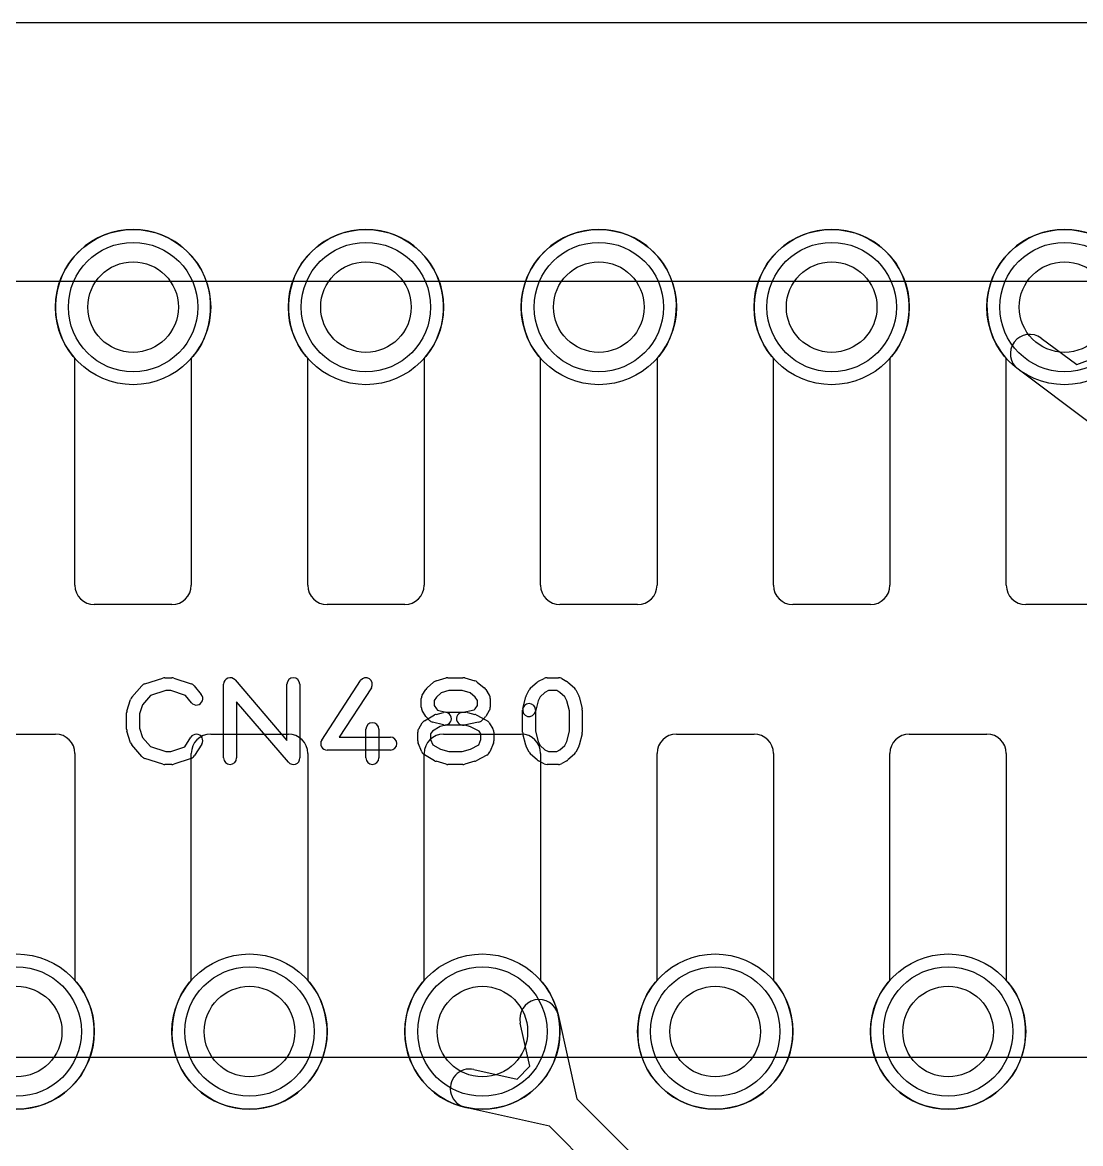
# Model space of a CAD drawing. Extents: x 0 to 21, y -0.5 to 20.
# Drawn here: x 8.672 to 12.762, y 15.667 to 20 of the extents above; entities that cross this region are included whole.
import ezdxf

# ---------------------------------------------------------------- set-up
doc = ezdxf.new("R2010")
doc.units = 0
for name, color, linetype in [('Hole', 1, 'CONTINUOUS'), ('L1', 3, 'CONTINUOUS'), ('L2', 3, 'CONTINUOUS'), ('L4', 3, 'CONTINUOUS'), ('Outline', 7, 'CONTINUOUS'), ('PartsArea-A', 111, 'CONTINUOUS'), ('PartsArea-B', 111, 'CONTINUOUS'), ('PartsSilk-A', 221, 'CONTINUOUS'), ('Resist-A', 2, 'CONTINUOUS'), ('Resist-B', 2, 'CONTINUOUS')]:
    doc.layers.add(name, color=color, linetype=linetype)

msp = doc.modelspace()

# ---------------------------------------------------------------- linework, layer by layer
at = {"layer": 'Hole'}
for centre in [(9.1, 18.9), (10, 18.9), (10.9, 18.9), (11.8, 18.9), (12.7, 18.9), (8.65, 16.1), (9.55, 16.1), (10.45, 16.1), (11.35, 16.1), (12.25, 16.1)]:
    msp.add_circle(centre, 0.175, dxfattribs=at)
at = {"layer": 'L1'}
for p, q in [((8.875, 17.825), (8.875, 18.70157)), ((9.325, 18.70157), (9.325, 17.825)), ((9.775, 17.825), (9.775, 18.70157)), ((10.225, 18.70157), (10.225, 17.825)), ((10.675, 17.825), (10.675, 18.70157)), ((11.125, 18.70157), (11.125, 17.825)), ((11.575, 17.825), (11.575, 18.70157)), ((12.025, 18.70157), (12.025, 17.825)), ((12.475, 17.825), (12.475, 18.70157)), ((9.25, 17.75), (8.95, 17.75)), ((10.15, 17.75), (9.85, 17.75)), ((11.05, 17.75), (10.75, 17.75)), ((11.95, 17.75), (11.65, 17.75)), ((12.85, 17.75), (12.55, 17.75)), ((8.5, 17.25), (8.8, 17.25)), ((9.4, 17.25), (9.7, 17.25)), ((10.3, 17.25), (10.6, 17.25)), ((11.2, 17.25), (11.5, 17.25)), ((12.1, 17.25), (12.4, 17.25)), ((8.875, 17.175), (8.875, 16.29843)), ((9.325, 16.29843), (9.325, 17.175)), ((9.775, 17.175), (9.775, 16.29843)), ((10.225, 16.29843), (10.225, 17.175)), ((10.675, 17.175), (10.675, 16.29843)), ((11.125, 16.29843), (11.125, 17.175)), ((11.575, 17.175), (11.575, 16.29843)), ((12.025, 16.29843), (12.025, 17.175)), ((12.475, 17.175), (12.475, 16.29843)), ((10.74277, 16.16547), (10.81542, 15.84064)), ((10.63371, 15.96588), (10.59639, 16.13273)), ((10.41727, 15.95361), (10.58412, 15.91629)), ((10.58412, 15.91629), (10.63371, 15.96588)), ((10.81542, 15.84064), (13.60303, 13.05303)), ((10.70936, 15.73458), (10.38453, 15.80723)), ((13.49697, 12.94697), (10.70936, 15.73458))]:
    msp.add_line(p, q, dxfattribs=at)
for centre in [(9.1, 18.9), (10, 18.9), (10.9, 18.9), (11.8, 18.9), (12.7, 18.9), (8.65, 16.1), (9.55, 16.1), (10.45, 16.1), (11.35, 16.1), (12.25, 16.1)]:
    msp.add_circle(centre, 0.3, dxfattribs=at)
for centre, radius, start, end in [((9.1, 18.9), 0.3, -41.40943, -138.59057), ((10, 18.9), 0.3, -41.40943, -138.59057), ((10.9, 18.9), 0.3, -41.40943, -138.59057), ((11.8, 18.9), 0.3, -41.40943, -138.59057), ((12.7, 18.9), 0.3, -41.40943, -138.59057), ((8.95, 17.825), 0.075, 180, -90), ((9.25, 17.825), 0.075, -90, 0), ((9.85, 17.825), 0.075, 180, -90), ((10.15, 17.825), 0.075, -90, 0), ((10.75, 17.825), 0.075, 180, -90), ((11.05, 17.825), 0.075, -90, 0), ((11.65, 17.825), 0.075, 180, -90), ((11.95, 17.825), 0.075, -90, 0), ((12.55, 17.825), 0.075, 180, -90), ((8.8, 17.175), 0.075, 0, 90), ((9.4, 17.175), 0.075, 90, 180), ((9.7, 17.175), 0.075, 0, 90), ((10.3, 17.175), 0.075, 90, 180), ((10.6, 17.175), 0.075, 0, 90), ((11.2, 17.175), 0.075, 90, 180), ((11.5, 17.175), 0.075, 0, 90), ((12.1, 17.175), 0.075, 90, 180), ((12.4, 17.175), 0.075, 0, 90), ((8.65, 16.1), 0.3, 138.59057, 41.40943), ((9.55, 16.1), 0.3, 138.59057, 41.40943), ((10.45, 16.1), 0.3, 138.59057, 41.40943), ((11.35, 16.1), 0.3, 138.59057, 41.40943), ((12.25, 16.1), 0.3, 138.59057, 41.40943), ((10.66958, 16.1491), 0.075, 12.60753, -167.39338), ((10.4009, 15.88042), 0.075, 77.39247, -102.60662)]:
    msp.add_arc(centre, radius, start, end, dxfattribs=at)
at = {"layer": 'L2'}
for p, q in [((12.61036, 18.77973), (12.74745, 18.67754)), ((12.74745, 18.67754), (12.81294, 18.70255)), ((12.80092, 18.45061), (12.52072, 18.65947))]:
    msp.add_line(p, q, dxfattribs=at)
msp.add_circle((12.7, 18.9), 0.3, dxfattribs=at)
msp.add_arc((12.56554, 18.7196), 0.075, 53.29971, -126.7009, dxfattribs=at)
at = {"layer": 'L4'}
for p, q in [((8.875, 17.825), (8.875, 18.70157)), ((9.325, 18.70157), (9.325, 17.825)), ((9.775, 17.825), (9.775, 18.70157)), ((10.225, 18.70157), (10.225, 17.825)), ((10.675, 17.825), (10.675, 18.70157)), ((11.125, 18.70157), (11.125, 17.825)), ((11.575, 17.825), (11.575, 18.70157)), ((12.025, 18.70157), (12.025, 17.825)), ((12.475, 17.825), (12.475, 18.70157)), ((9.25, 17.75), (8.95, 17.75)), ((10.15, 17.75), (9.85, 17.75)), ((11.05, 17.75), (10.75, 17.75)), ((11.95, 17.75), (11.65, 17.75)), ((12.85, 17.75), (12.55, 17.75)), ((8.5, 17.25), (8.8, 17.25)), ((9.4, 17.25), (9.7, 17.25)), ((10.3, 17.25), (10.6, 17.25)), ((11.2, 17.25), (11.5, 17.25)), ((12.1, 17.25), (12.4, 17.25)), ((8.875, 17.175), (8.875, 16.29843)), ((9.325, 16.29843), (9.325, 17.175)), ((9.775, 17.175), (9.775, 16.29843)), ((10.225, 16.29843), (10.225, 17.175)), ((10.675, 17.175), (10.675, 16.29843)), ((11.125, 16.29843), (11.125, 17.175)), ((11.575, 17.175), (11.575, 16.29843)), ((12.025, 16.29843), (12.025, 17.175)), ((12.475, 17.175), (12.475, 16.29843))]:
    msp.add_line(p, q, dxfattribs=at)
for centre in [(9.1, 18.9), (10, 18.9), (10.9, 18.9), (11.8, 18.9), (12.7, 18.9), (8.65, 16.1), (9.55, 16.1), (10.45, 16.1), (11.35, 16.1), (12.25, 16.1)]:
    msp.add_circle(centre, 0.3, dxfattribs=at)
for centre, radius, start, end in [((9.1, 18.9), 0.3, -41.40943, -138.59057), ((10, 18.9), 0.3, -41.40943, -138.59057), ((10.9, 18.9), 0.3, -41.40943, -138.59057), ((11.8, 18.9), 0.3, -41.40943, -138.59057), ((12.7, 18.9), 0.3, -41.40943, -138.59057), ((8.95, 17.825), 0.075, 180, -90), ((9.25, 17.825), 0.075, -90, 0), ((9.85, 17.825), 0.075, 180, -90), ((10.15, 17.825), 0.075, -90, 0), ((10.75, 17.825), 0.075, 180, -90), ((11.05, 17.825), 0.075, -90, 0), ((11.65, 17.825), 0.075, 180, -90), ((11.95, 17.825), 0.075, -90, 0), ((12.55, 17.825), 0.075, 180, -90), ((8.8, 17.175), 0.075, 0, 90), ((9.4, 17.175), 0.075, 90, 180), ((9.7, 17.175), 0.075, 0, 90), ((10.3, 17.175), 0.075, 90, 180), ((10.6, 17.175), 0.075, 0, 90), ((11.2, 17.175), 0.075, 90, 180), ((11.5, 17.175), 0.075, 0, 90), ((12.1, 17.175), 0.075, 90, 180), ((12.4, 17.175), 0.075, 0, 90), ((8.65, 16.1), 0.3, 138.59057, 41.40943), ((9.55, 16.1), 0.3, 138.59057, 41.40943), ((10.45, 16.1), 0.3, 138.59057, 41.40943), ((11.35, 16.1), 0.3, 138.59057, 41.40943), ((12.25, 16.1), 0.3, 138.59057, 41.40943)]:
    msp.add_arc(centre, radius, start, end, dxfattribs=at)
at = {"layer": 'Outline'}
msp.add_line((5.7, 20), (14.3, 20), dxfattribs=at)
at = {"layer": 'PartsArea-A'}
msp.add_line((1, 20), (19, 20), dxfattribs=at)
at = {"layer": 'PartsArea-B'}
msp.add_line((1, 20), (19, 20), dxfattribs=at)
at = {"layer": 'PartsSilk-A'}
for p, q in [((9.14516, 17.44418), (9.2146, 17.4664)), ((9.22222, 17.46759), (9.25, 17.46759)), ((9.2579, 17.46631), (9.32457, 17.44409)), ((10.27091, 17.45552), (10.3098, 17.46663)), ((10.31667, 17.46759), (10.375, 17.46759)), ((10.38187, 17.46663), (10.42076, 17.45552)), ((10.6666, 17.45384), (10.68882, 17.46495)), ((10.7, 17.46759), (10.74444, 17.46759)), ((10.75684, 17.4643), (10.77629, 17.45319)), ((9.09508, 17.39239), (9.13397, 17.43683)), ((9.22612, 17.41759), (9.16702, 17.39868)), ((9.24594, 17.41759), (9.22612, 17.41759)), ((9.30202, 17.3989), (9.24594, 17.41759)), ((9.33588, 17.43637), (9.36365, 17.40304)), ((9.45, 17.15741), (9.45, 17.44259)), ((9.49398, 17.45886), (9.69444, 17.22499)), ((9.69444, 17.22499), (9.69444, 17.44259)), ((9.74444, 17.44259), (9.74444, 17.15741)), ((9.82907, 17.22663), (9.97907, 17.45626)), ((10.02093, 17.42892), (9.89619, 17.23796)), ((10.21769, 17.40029), (10.23158, 17.42251)), ((10.23617, 17.42795), (10.26117, 17.45017)), ((10.32017, 17.41759), (10.29013, 17.40901)), ((10.3715, 17.41759), (10.32017, 17.41759)), ((10.4022, 17.40882), (10.3715, 17.41759)), ((10.42951, 17.451), (10.45729, 17.42878)), ((10.46287, 17.42251), (10.47676, 17.40029)), ((10.61931, 17.39822), (10.63042, 17.42044)), ((10.63617, 17.42795), (10.66117, 17.45017)), ((10.7059, 17.41759), (10.69192, 17.4106)), ((10.7378, 17.41759), (10.7059, 17.41759)), ((10.74923, 17.41106), (10.7378, 17.41759)), ((10.7805, 17.45017), (10.8055, 17.42795)), ((10.81125, 17.42044), (10.82236, 17.39822)), ((9.07614, 17.33894), (9.09003, 17.38339)), ((9.16702, 17.39868), (9.13618, 17.36344)), ((9.32523, 17.37104), (9.30202, 17.3989)), ((9.70046, 17.14114), (9.5, 17.37501)), ((9.5, 17.37501), (9.5, 17.15741)), ((10.21389, 17.3537), (10.21389, 17.38704)), ((10.27207, 17.39296), (10.26389, 17.37987)), ((10.26389, 17.37987), (10.26389, 17.36087)), ((10.29013, 17.40901), (10.27207, 17.39296)), ((10.42273, 17.3924), (10.4022, 17.40882)), ((10.43056, 17.37987), (10.42273, 17.3924)), ((10.43056, 17.36087), (10.43056, 17.37987)), ((10.48056, 17.38704), (10.48056, 17.3537)), ((10.60631, 17.34865), (10.61742, 17.3931)), ((10.66526, 17.37831), (10.65481, 17.33653)), ((10.67299, 17.39377), (10.66526, 17.37831)), ((10.69192, 17.4106), (10.67299, 17.39377)), ((10.76868, 17.39377), (10.74923, 17.41106)), ((10.77641, 17.37831), (10.76868, 17.39377)), ((10.78611, 17.33951), (10.77641, 17.37831)), ((10.82425, 17.3931), (10.83536, 17.34865)), ((9.075, 17.26852), (9.075, 17.33148)), ((9.13618, 17.36344), (9.125, 17.32766)), ((10.23158, 17.31823), (10.21769, 17.34045)), ((10.26389, 17.36087), (10.27247, 17.34715)), ((10.27134, 17.32601), (10.29912, 17.33342)), ((10.27247, 17.34715), (10.27682, 17.3428)), ((10.27682, 17.3428), (10.30884, 17.33426)), ((10.30884, 17.33426), (10.38611, 17.33426)), ((10.3701, 17.33377), (10.41824, 17.3434)), ((10.39255, 17.33342), (10.42033, 17.32601)), ((10.41824, 17.3434), (10.42198, 17.34715)), ((10.42198, 17.34715), (10.43056, 17.36087)), ((10.47676, 17.34045), (10.46287, 17.31823)), ((10.60556, 17.25741), (10.60556, 17.34259)), ((10.65556, 17.34259), (10.65556, 17.26049)), ((10.78611, 17.26049), (10.78611, 17.33951)), ((10.83611, 17.34259), (10.83611, 17.25741)), ((9.125, 17.32766), (9.125, 17.27234)), ((10.2038, 17.27066), (10.21769, 17.29288)), ((10.22649, 17.30134), (10.26538, 17.32356)), ((10.24621, 17.30269), (10.2351, 17.3138)), ((10.29912, 17.2851), (10.25745, 17.29621)), ((10.43546, 17.29586), (10.3799, 17.28475)), ((10.42565, 17.32391), (10.46732, 17.30169)), ((10.45935, 17.3138), (10.44824, 17.30269)), ((10.47676, 17.29287), (10.49064, 17.27065)), ((9.09003, 17.21661), (9.07614, 17.26106)), ((9.125, 17.27234), (9.13618, 17.23656)), ((10, 17.15741), (10, 17.26852)), ((10.05, 17.26852), (10.05, 17.15741)), ((10.2, 17.22407), (10.2, 17.25741)), ((10.25675, 17.26104), (10.25, 17.25024)), ((10.25, 17.25024), (10.25, 17.22907)), ((10.28736, 17.27853), (10.25675, 17.26104)), ((10.312, 17.2851), (10.28736, 17.27853)), ((10.38283, 17.28426), (10.30556, 17.28426)), ((10.40467, 17.27844), (10.38283, 17.28426)), ((10.4379, 17.26072), (10.40467, 17.27844)), ((10.44444, 17.25024), (10.4379, 17.26072)), ((10.44444, 17.22907), (10.44444, 17.25024)), ((10.49444, 17.25741), (10.49444, 17.22407)), ((10.61742, 17.2069), (10.60631, 17.25135)), ((10.65556, 17.26049), (10.66526, 17.22169)), ((10.77641, 17.22169), (10.78611, 17.26049)), ((10.83536, 17.25135), (10.82425, 17.2069)), ((9.13397, 17.16317), (9.09508, 17.20761)), ((9.13618, 17.23656), (9.16702, 17.20132)), ((9.16702, 17.20132), (9.22612, 17.18241)), ((9.30023, 17.2005), (9.32324, 17.23732)), ((9.36564, 17.21082), (9.33787, 17.16638)), ((9.89619, 17.23796), (10.09444, 17.23796)), ((10.21581, 17.18112), (10.20192, 17.21445)), ((10.25, 17.22907), (10.25869, 17.20822)), ((10.25869, 17.20822), (10.28756, 17.19173)), ((10.40447, 17.19183), (10.43592, 17.2086)), ((10.43592, 17.2086), (10.44444, 17.22907)), ((10.49252, 17.21446), (10.47864, 17.18113)), ((10.63042, 17.17956), (10.61931, 17.20178)), ((10.66526, 17.22169), (10.67299, 17.20623)), ((10.67299, 17.20623), (10.69192, 17.1894)), ((10.74923, 17.18894), (10.76868, 17.20623)), ((10.76868, 17.20623), (10.77641, 17.22169)), ((10.82236, 17.20178), (10.81125, 17.17956)), ((9.22612, 17.18241), (9.24594, 17.18241)), ((9.24594, 17.18241), (9.30023, 17.2005)), ((10.09444, 17.18796), (9.85, 17.18796)), ((10.26538, 17.14681), (10.22649, 17.16903)), ((10.28756, 17.19173), (10.32017, 17.18241)), ((10.32017, 17.18241), (10.3715, 17.18241)), ((10.3715, 17.18241), (10.40447, 17.19183)), ((10.46732, 17.16868), (10.42565, 17.14646)), ((10.66117, 17.14983), (10.63617, 17.17205)), ((10.69192, 17.1894), (10.7059, 17.18241)), ((10.7059, 17.18241), (10.7378, 17.18241)), ((10.7378, 17.18241), (10.74923, 17.18894)), ((10.8055, 17.17205), (10.7805, 17.14983)), ((9.2146, 17.1336), (9.14516, 17.15582)), ((9.25, 17.13241), (9.22222, 17.13241)), ((9.32457, 17.15591), (9.2579, 17.13369)), ((10.3098, 17.13337), (10.27091, 17.14448)), ((10.375, 17.13241), (10.31667, 17.13241)), ((10.42076, 17.14448), (10.38187, 17.13337)), ((10.68882, 17.13505), (10.6666, 17.14616)), ((10.74444, 17.13241), (10.7, 17.13241)), ((10.77629, 17.14681), (10.75684, 17.1357))]:
    msp.add_line(p, q, dxfattribs=at)
for centre, start, end in [((9.22222, 17.44259), 90, 107.74642), ((9.25, 17.44259), 71.57954, 90), ((9.475, 17.44259), 40.60378, 180), ((9.71944, 17.44259), 0, 180), ((10, 17.44259), -33.14974, 146.84644), ((10.31667, 17.44259), 90, 105.94854), ((10.375, 17.44259), 74.05146, 90), ((10.7, 17.44259), 90, 116.56505), ((10.74444, 17.44259), 60.26649, 90), ((9.15278, 17.42037), 107.74642, 138.81192), ((9.31667, 17.42037), 39.7909, 71.57954), ((10.25278, 17.40926), 131.62783, 147.99462), ((10.27778, 17.43148), 105.94854, 131.62783), ((10.41389, 17.43148), 51.33303, 74.05146), ((10.44167, 17.40926), 32.00538, 51.33303), ((10.65278, 17.40926), 131.62783, 153.43495), ((10.67778, 17.43148), 116.56505, 131.62783), ((10.76389, 17.43148), 48.37217, 60.26649), ((10.78889, 17.40926), 26.56505, 48.37217), ((9.11389, 17.37593), 138.81192, 162.63777), ((9.34444, 17.38704), -140.2091, 39.8005), ((10.23889, 17.38704), 147.99462, 180), ((10.45556, 17.38704), 0, 32.00538), ((10.64167, 17.38704), 153.43495, 165.96932), ((10.8, 17.38704), 14.03068, 26.56505), ((9.1, 17.33148), 162.63777, 180), ((10.23889, 17.3537), 180, -147.99462), ((10.30556, 17.30926), -75.07449, 104.93527), ((10.375, 17.30926), 101.30544, -78.69205), ((10.38611, 17.30926), 75.07449, 90), ((10.45556, 17.3537), -32.00538, 0), ((10.63056, 17.34259), 0, 180), ((10.63056, 17.34259), 165.96932, -14.03321), ((10.81111, 17.34259), 0, 14.03068), ((10.025, 17.26852), 0, 180), ((10.23889, 17.27963), 119.73351, 147.98998), ((10.25278, 17.33148), -147.99462, -135), ((10.26389, 17.32037), -135, -104.92551), ((10.27778, 17.30185), 104.92551, 119.74171), ((10.41389, 17.30185), 61.9383, 75.06473), ((10.43056, 17.32037), -78.69456, -45), ((10.44167, 17.33148), -45, -32.00538), ((10.45556, 17.27963), 31.98594, 61.9318), ((9.1, 17.26852), 180, -162.63777), ((9.34444, 17.22407), -32.00538, 147.99925), ((10.225, 17.25741), 147.99462, 180), ((10.30556, 17.30926), -104.92551, -90), ((10.46944, 17.25741), 0, 31.99147), ((10.63056, 17.25741), 180, -165.96932), ((10.81111, 17.25741), -14.03068, 0), ((9.11389, 17.22407), -162.63777, -138.81192), ((9.85, 17.21296), 146.85026, -90), ((10.09444, 17.21296), -90, 90), ((10.225, 17.22407), 180, -157.37647), ((10.46944, 17.22407), -22.60576, 0), ((10.64167, 17.21296), -165.96932, -153.43495), ((10.8, 17.21296), -26.56505, -14.03068), ((9.15278, 17.17963), -138.81192, -107.74642), ((9.31667, 17.17963), -71.57954, -32.00538), ((10.23889, 17.19074), -157.37309, -119.74171), ((10.45556, 17.19074), -61.9383, -22.60888), ((10.65278, 17.19074), -153.43495, -131.62783), ((10.78889, 17.19074), -48.37217, -26.56505), ((9.22222, 17.15741), -107.74642, -90), ((9.25, 17.15741), -90, -71.57954), ((9.475, 17.15741), 180, 0), ((9.71944, 17.15741), -139.39622, 0), ((10.025, 17.15741), 180, 0), ((10.27778, 17.16852), -119.73351, -105.94345), ((10.31667, 17.15741), -105.94854, -90), ((10.375, 17.15741), -90, -74.05655), ((10.41389, 17.16852), -74.05146, -61.9318), ((10.67778, 17.16852), -131.62783, -116.56505), ((10.7, 17.15741), -116.56505, -90), ((10.74444, 17.15741), -90, -60.26649), ((10.76389, 17.16852), -60.26649, -48.37217)]:
    msp.add_arc(centre, 0.025, start, end, dxfattribs=at)
at = {"layer": 'Resist-A'}
for p, q in [((3.075, 19), (16.925, 19)), ((16.925, 16), (3.075, 16))]:
    msp.add_line(p, q, dxfattribs=at)
for centre in [(9.1, 18.9), (10, 18.9), (10.9, 18.9), (11.8, 18.9), (12.7, 18.9), (8.65, 16.1), (9.55, 16.1), (10.45, 16.1), (11.35, 16.1), (12.25, 16.1)]:
    msp.add_circle(centre, 0.25, dxfattribs=at)
at = {"layer": 'Resist-B'}
for p, q in [((3.075, 19), (16.925, 19)), ((16.925, 16), (3.075, 16))]:
    msp.add_line(p, q, dxfattribs=at)
for centre in [(9.1, 18.9), (10, 18.9), (10.9, 18.9), (11.8, 18.9), (12.7, 18.9), (8.65, 16.1), (9.55, 16.1), (10.45, 16.1), (11.35, 16.1), (12.25, 16.1)]:
    msp.add_circle(centre, 0.25, dxfattribs=at)

doc.saveas('drawing.dxf')
